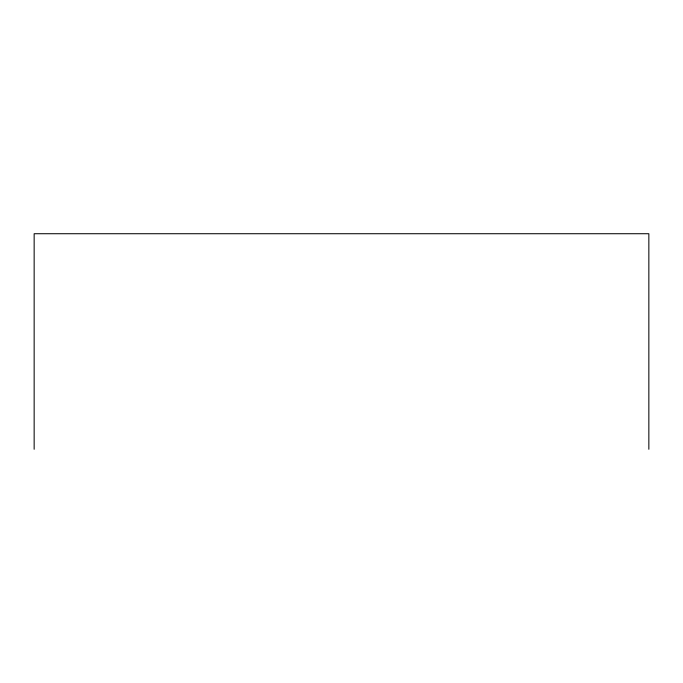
<?xml version="1.0" encoding="UTF-8"?>
<svg xmlns="http://www.w3.org/2000/svg" width="683" height="683" viewBox="0 0 683 683"><rect width="100%" height="100%" fill="white"/><g stroke="black" fill="none" stroke-linecap="round" stroke-linejoin="round"><path stroke-width="1.02" d="M648.85 449.277L648.85 233.723L34.15 233.723L34.15 449.277"/></g></svg>
